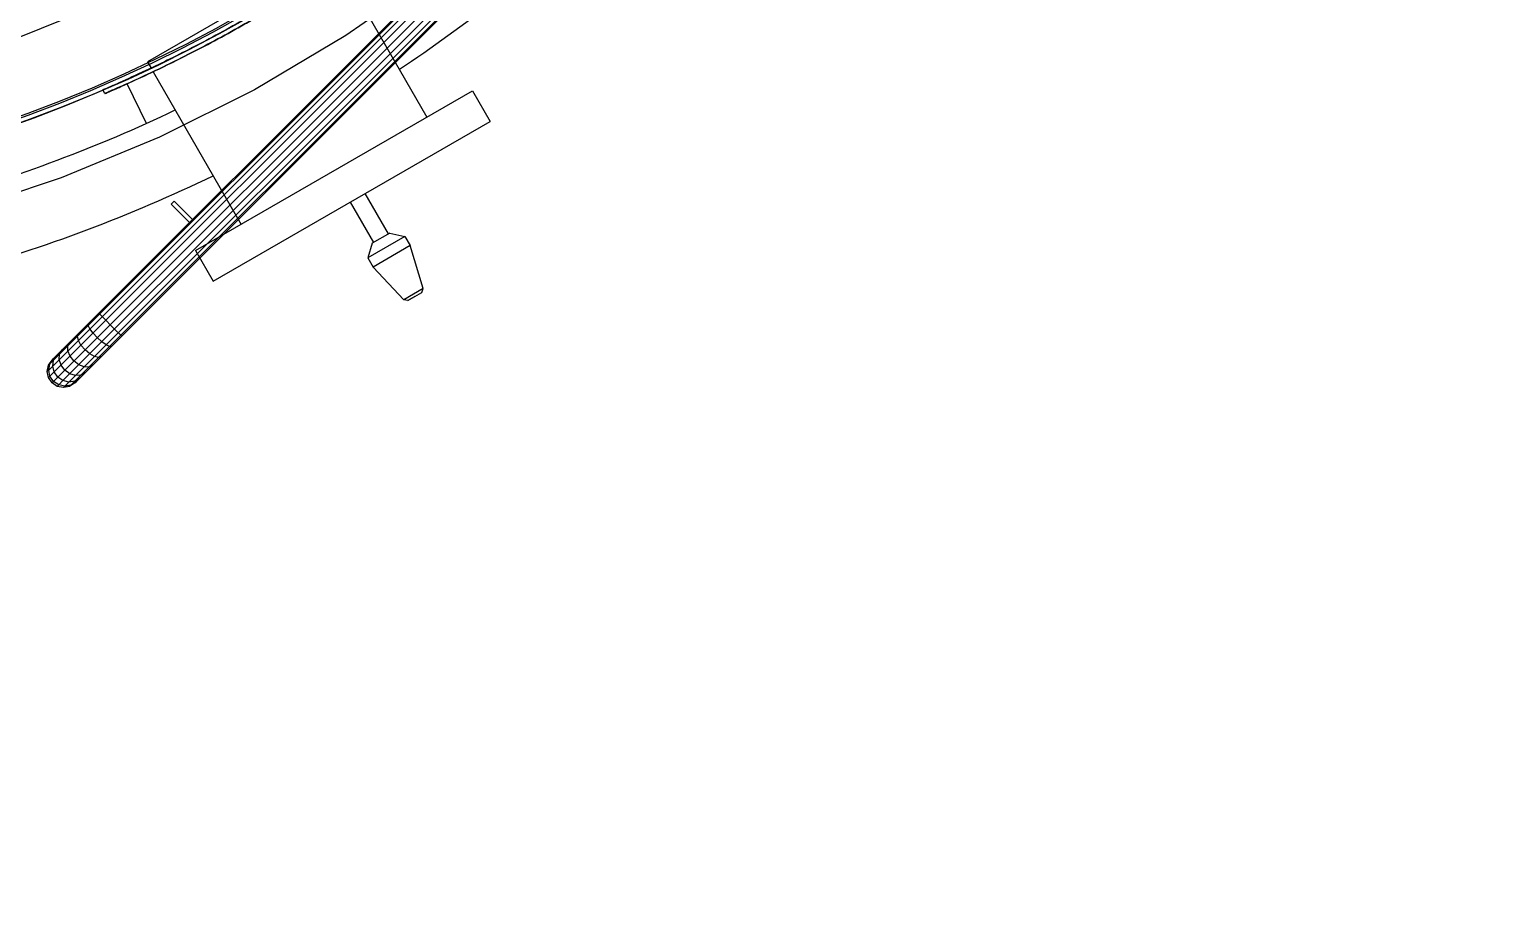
# Model space of a CAD drawing. Header units: metres. Extents: x 0 to 63075, y 0 to 44550.
# Drawn here: x 51499.6 to 51831.8, y 38538.7 to 38736.4 of the extents above; entities that cross this region are included whole.
import ezdxf

# ---------------------------------------------------------------- set-up
doc = ezdxf.new("R2010")
doc.units = ezdxf.units.M
doc.header["$LTSCALE"] = 75
for name, color, linetype in [('GSB', 7, 'Continuous'), ('ML6', 1, 'Continuous'), ('SDM', 7, 'Continuous'), ('SL1', 8, 'Continuous')]:
    doc.layers.add(name, color=color, linetype=linetype)
doc.styles.add('ROMANS', font='ROMANS.SHX')
doc.dimstyles.new('75___1-75', dxfattribs={"dimscale": 75, "dimtxt": 2.5, "dimasz": 2, "dimexe": 1.5, "dimexo": 1, "dimgap": 0.5, "dimtad": 1, "dimdec": 0, "dimzin": 12, "dimtxsty": 'ROMANS', "dimcen": 0, "dimclrd": 256, "dimclre": 256, "dimclrt": 3, "dimazin": 3, "dimtfac": 1, "dimtdec": 0, "dimtmove": 0, "dimatfit": 0, "dimfxl": 1, "dimlwd": -1, "dimlwe": -1, "dimarcsym": 0})

# ---------------------------------------------------------------- blocks, each defined once
blk = doc.blocks.new('A$C6bae614f')
at = {"layer": 'SL1'}
for p, q in [((357144.3, 32273.3), (358566.7, 33695.5)), ((358568, 33694.2), (357137.3, 32263.6)), ((357139.4, 32247.1), (358577.4, 33684.9)), ((358584, 33678.3), (357142.6, 32237)), ((357143.6, 32262.4), (358571.8, 33690.5)), ((358590.6, 33671.7), (357159.1, 32240.3)), ((358596.2, 33666.1), (357159.8, 32229.8)), ((358599.9, 33662.3), (357169.2, 32231.7)), ((357178.8, 32238.7), (358601.2, 33661)), ((357567.3, 32884), (357286.7, 32722)), ((357576.7, 32867.7), (357709, 32638.5)), ((357718.4, 32853.6), (357586.5, 32762)), ((357586.5, 32762), (357448.3, 32680)), ((357286.7, 32722), (357292.1, 32712.6)), ((357295.3, 32707.1), (357428.4, 32476.5)), ((357222.5, 32674.2), (357219.3, 32679.7)), ((357285.3, 32629.1), (357255.9, 32688.9)), ((357255.9, 32688.9), (357255.9, 32688.9)), ((357448.3, 32680), (357304.7, 32608.1)), ((357359.5, 32436.8), (357777.8, 32678.3)), ((357777.8, 32678.3), (357804.5, 32632)), ((357386.2, 32390.5), (357804.5, 32632)), ((357304.7, 32608.1), (357156.3, 32546.7)), ((357156.3, 32546.7), (357003.9, 32495.9)), ((357650.7, 32462), (357615.5, 32522.9)), ((357327.1, 32511.3), (357322.6, 32506.8)), ((357322.6, 32506.8), (357350.2, 32479.1)), ((357354.7, 32483.6), (357327.1, 32511.3)), ((357628.7, 32449.3), (357593.5, 32510.2)), ((357675.6, 32457.9), (357619.7, 32425.7)), ((357653.1, 32463.4), (357626.2, 32447.9)), ((357653.1, 32463.4), (357675.6, 32457.9)), ((357675.6, 32457.9), (357683.7, 32444.3)), ((357359.5, 32436.8), (357386.2, 32390.5)), ((357626.2, 32447.9), (357619.7, 32425.7)), ((357683.7, 32444.3), (357627.5, 32411.9)), ((357703.1, 32379.4), (357683.7, 32444.3)), ((357619.7, 32425.7), (357627.5, 32411.9)), ((357674, 32362.6), (357627.5, 32411.9)), ((357703.1, 32379.4), (357674, 32362.6)), ((357680.1, 32361.5), (357701, 32373.6)), ((357690.7, 32367.3), (357680.1, 32361.5)), ((357690.7, 32367.3), (357701, 32373.6)), ((357701, 32373.6), (357703.1, 32379.4)), ((357680.1, 32361.5), (357674, 32362.6)), ((357197.4, 32323.7), (357197.5, 32326.5)), ((357199.9, 32318.7), (357197.4, 32323.7)), ((357214.6, 32340.9), (357213.3, 32342.2)), ((357218.3, 32337.1), (357214.6, 32340.9)), ((357237.1, 32318.3), (357218.3, 32337.1)), ((357181, 32307.3), (357182.6, 32311.5)), ((357182.4, 32301.2), (357181, 32307.3)), ((357186.3, 32293.9), (357182.4, 32301.2)), ((357204.6, 32312.3), (357199.9, 32318.7)), ((357211, 32305.4), (357204.6, 32312.3)), ((357217.9, 32299), (357211, 32305.4)), ((357246.5, 32309), (357237.1, 32318.3)), ((357247.8, 32307.7), (357246.5, 32309)), ((357153.5, 32272.3), (357154.1, 32280.4)), ((357154.1, 32280.4), (357158, 32286.9)), ((357166.4, 32292.7), (357169.2, 32298.1)), ((357166.6, 32285.4), (357166.4, 32292.7)), ((357169.9, 32277.5), (357166.6, 32285.4)), ((357192.4, 32286.8), (357186.3, 32293.9)), ((357199.5, 32280.7), (357192.4, 32286.8)), ((357206.8, 32276.8), (357199.5, 32280.7)), ((357224.3, 32294.3), (357217.9, 32299)), ((357229.3, 32291.8), (357224.3, 32294.3)), ((357232, 32291.9), (357229.3, 32291.8)), ((357135.4, 32254.2), (357137.3, 32263.6)), ((357137.3, 32263.6), (357142.6, 32271.5)), ((357137.5, 32256.3), (357139.2, 32265.5)), ((357137.5, 32256.3), (357143.6, 32262.4)), ((357139.2, 32265.5), (357144.3, 32273.3)), ((357144.3, 32273.3), (357142.6, 32271.5)), ((357143.6, 32262.4), (357144.9, 32271.2)), ((357145.9, 32253.5), (357143.6, 32262.4)), ((357144.9, 32271.2), (357149.6, 32278.5)), ((357156.2, 32263.8), (357153.5, 32272.3)), ((357161.8, 32256.2), (357156.2, 32263.8)), ((357175.7, 32270.1), (357169.9, 32277.5)), ((357183.1, 32264.3), (357175.7, 32270.1)), ((357191, 32261), (357183.1, 32264.3)), ((357198.3, 32260.8), (357191, 32261)), ((357203.7, 32263.6), (357198.3, 32260.8)), ((357212.9, 32275.4), (357206.8, 32276.8)), ((357217.1, 32277), (357212.9, 32275.4)), ((357137.5, 32256.3), (357135.4, 32254.2)), ((357137.3, 32244.9), (357135.4, 32254.2)), ((357139.4, 32247.1), (357137.3, 32244.9)), ((357142.6, 32237), (357137.3, 32244.9)), ((357139.4, 32247.1), (357137.5, 32256.3)), ((357144.8, 32239.2), (357139.4, 32247.1)), ((357150.5, 32231.7), (357142.6, 32237)), ((357152.7, 32233.9), (357144.8, 32239.2)), ((357151.3, 32245.7), (357145.9, 32253.5)), ((357159.1, 32240.3), (357151.3, 32245.7)), ((357159.1, 32240.3), (357152.7, 32233.9)), ((357168, 32238), (357159.1, 32240.3)), ((357169.4, 32250.6), (357161.8, 32256.2)), ((357176.8, 32239.3), (357168, 32238)), ((357177.1, 32237), (357169.2, 32231.7)), ((357177.9, 32247.9), (357169.4, 32250.6)), ((357178.8, 32238.7), (357171.1, 32233.6)), ((357184.1, 32244), (357176.8, 32239.3)), ((357177.1, 32237), (357178.8, 32238.7)), ((357186, 32248.5), (357177.9, 32247.9)), ((357192.5, 32252.4), (357186, 32248.5)), ((357152.7, 32233.9), (357150.5, 32231.7)), ((357159.8, 32229.8), (357150.5, 32231.7)), ((357161.9, 32231.9), (357152.7, 32233.9)), ((357169.2, 32231.7), (357159.8, 32229.8)), ((357171.1, 32233.6), (357161.9, 32231.9))]:
    blk.add_line(p, q, dxfattribs=at)
for radius in [2150, 2140.5]:
    blk.add_circle((356370.1, 34654.8), radius, dxfattribs=at)
for centre, radius, start, end in [((356370.1, 34654.8), 2150, 181.1828, 357.3322), ((356370.1, 34654.8), 2143.5, 256.4192, 345.5738), ((356370.1, 34654.8), 2028.5, 287.5242, 342.754), ((356370.1, 34654.8), 2337.1, 303.7136, 312.4593), ((356482.5, 34393.7), 1865.7, 293.2616, 293.4812), ((356483.5, 34391.6), 1869.7, 293.2814, 293.499), ((356370.1, 34654.8), 2222.8, 285.5651, 295.5461), ((356370.1, 34654.8), 2337.1, 285.5835, 295.7642)]:
    blk.add_arc(centre, radius, start, end, dxfattribs=at)
for points, knots in [([(357638.9, 32919.1), (357639.1, 32919.3), (357633.9, 32915.5), (357623.9, 32908.3), (357618.8, 32904.6), (357612.5, 32900.2), (357605.2, 32895), (357598, 32889.9), (357589.7, 32884.2), (357580.8, 32878.1), (357567.5, 32869.1), (357551.4, 32858.3), (357533.6, 32846.9), (357521.7, 32839.2), (357509, 32831.2), (357495.9, 32823.1), (357482.8, 32815.1), (357469.2, 32807), (357455.8, 32799.1), (357449.1, 32795.2), (357442.5, 32791.3), (357435.9, 32787.6), (357409.5, 32772.5), (357381.1, 32757.1), (357354.6, 32743.5), (357341.3, 32736.6), (357328.5, 32730.2), (357316.7, 32724.4), (357304.8, 32718.6), (357293.9, 32713.4), (357284.1, 32708.8), (357269.5, 32701.9), (357256.2, 32695.9), (357245.8, 32691.2), (357238.8, 32688.1), (357233.1, 32685.6), (357228.8, 32683.8), (357224.5, 32681.9), (357221.7, 32680.7), (357220.3, 32680.1), (357219.6, 32679.8), (357219.3, 32679.7), (357219.3, 32679.7)], [728.409455, 728.409455, 728.409455, 728.409455, 819.473829, 819.473829, 819.473829, 864.999079, 864.999079, 864.999079, 910.524329, 910.524329, 910.524329, 978.799614, 978.799614, 978.799614, 1024.316471, 1024.316471, 1024.316471, 1069.833328, 1069.833328, 1069.833328, 1092.591756, 1092.591756, 1092.591756, 1183.664595, 1183.664595, 1183.664595, 1229.201015, 1229.201015, 1229.201015, 1274.737434, 1274.737434, 1274.737434, 1343.028392, 1343.028392, 1343.028392, 1388.555698, 1388.555698, 1388.555698, 1434.083003, 1434.083003, 1434.083003, 1456.846656, 1456.846656, 1456.846656, 1456.846656]), ([(357222.5, 32674.2), (357222.2, 32674.1), (357228.1, 32676.5), (357239.4, 32681.5), (357245.1, 32684), (357252.2, 32687.2), (357260.3, 32690.9), (357268.4, 32694.5), (357277.6, 32698.8), (357287.3, 32703.3), (357301.9, 32710.2), (357319.3, 32718.6), (357338.3, 32728.1), (357350.9, 32734.5), (357364.3, 32741.3), (357377.9, 32748.5), (357391.5, 32755.7), (357405.3, 32763.2), (357418.9, 32770.8), (357425.7, 32774.6), (357432.4, 32778.4), (357439, 32782.1), (357465.5, 32797.2), (357493.1, 32813.8), (357518.3, 32829.7), (357530.9, 32837.6), (357542.9, 32845.3), (357554, 32852.6), (357565, 32859.8), (357575, 32866.6), (357584, 32872.7), (357597.3, 32881.8), (357609.2, 32890.1), (357618.6, 32896.7), (357624.8, 32901.2), (357629.9, 32904.8), (357633.6, 32907.5), (357637.4, 32910.3), (357639.9, 32912.1), (357641.1, 32912.9), (357641.7, 32913.4), (357642, 32913.6), (357642, 32913.6)], [0, 0, 0, 0, 91.054111, 91.054111, 91.054111, 136.581167, 136.581167, 136.581167, 182.108222, 182.108222, 182.108222, 250.412399, 250.412399, 250.412399, 295.948517, 295.948517, 295.948517, 341.484635, 341.484635, 341.484635, 364.252694, 364.252694, 364.252694, 455.286034, 455.286034, 455.286034, 500.802704, 500.802704, 500.802704, 546.319374, 546.319374, 546.319374, 614.606893, 614.606893, 614.606893, 660.131906, 660.131906, 660.131906, 705.656919, 705.656919, 705.656919, 728.405555, 728.405555, 728.405555, 728.405555]), ([(357642, 32913.6), (357642.2, 32913.8), (357637.1, 32910), (357627, 32902.8), (357622, 32899.2), (357615.7, 32894.7), (357608.4, 32889.6), (357601.1, 32884.4), (357592.8, 32878.7), (357583.9, 32872.7), (357570.7, 32863.6), (357554.6, 32852.9), (357536.7, 32841.4), (357524.8, 32833.7), (357512.1, 32825.7), (357499, 32817.7), (357485.9, 32809.6), (357472.4, 32801.5), (357459, 32793.7), (357452.3, 32789.8), (357445.6, 32785.9), (357439, 32782.1), (357412.6, 32767), (357384.2, 32751.7), (357357.7, 32738), (357344.5, 32731.2), (357331.7, 32724.8), (357319.8, 32719), (357308, 32713.1), (357297, 32707.9), (357287.3, 32703.3), (357272.6, 32696.4), (357259.4, 32690.4), (357248.9, 32685.8), (357242, 32682.7), (357236.2, 32680.1), (357232, 32678.3), (357227.7, 32676.4), (357224.9, 32675.2), (357223.5, 32674.6), (357222.8, 32674.3), (357222.5, 32674.2), (357222.5, 32674.2)], [-728.433297, -728.433297, -728.433297, -728.433297, -637.3694, -637.3694, -637.3694, -591.844387, -591.844387, -591.844387, -546.319374, -546.319374, -546.319374, -478.044369, -478.044369, -478.044369, -432.527699, -432.527699, -432.527699, -387.011029, -387.011029, -387.011029, -364.252694, -364.252694, -364.252694, -273.180458, -273.180458, -273.180458, -227.64434, -227.64434, -227.64434, -182.108222, -182.108222, -182.108222, -113.817639, -113.817639, -113.817639, -68.290583, -68.290583, -68.290583, -22.763528, -22.763528, -22.763528, 0, 0, 0, 0]), ([(357225.8, 32682.5), (357228.5, 32683.6), (357232, 32685.2), (357236.3, 32687), (357241.9, 32689.5), (357249, 32692.7), (357257.1, 32696.3), (357265.2, 32700), (357274.4, 32704.2), (357284.1, 32708.8), (357286.7, 32710), (357289.4, 32711.3), (357292.1, 32712.6)], [56.975482, 56.975482, 56.975482, 56.975482, 91.061488, 91.061488, 91.061488, 136.592233, 136.592233, 136.592233, 182.122977, 182.122977, 182.122977, 194.181794, 194.181794, 194.181794, 194.181794])]:
    blk.add_open_spline(points, degree=3, knots=knots, dxfattribs=at)
blk.add_open_spline([(357222.5, 32674.2), (357222.3, 32674.1), (357224.5, 32675), (357229, 32677)], degree=3, dxfattribs=at)
blk = doc.blocks.new('zw$15D4')
at = {"layer": 'ML6', "xscale": 0.2502808837766805, "yscale": 0.2502808837766805, "zscale": 0.2502808837766805}
blk.add_blockref('A$C6bae614f', (-85544.74, -3177.34), dxfattribs=at)

msp = doc.modelspace()

# ---------------------------------------------------------------- block references
at = {"layer": 'GSB', "xscale": 0.6000000000000068, "yscale": 0.6000000000000068, "zscale": 0.6000000000000068}
msp.add_blockref('zw$15D4', (49200, 35721.63), dxfattribs=at)

# ---------------------------------------------------------------- leaders
at = {"layer": 'SDM'}
msp.add_leader([(51608.33, 37812.06), (59453.13, 42438.72), (62243.43, 42438.72)], dimstyle='75___1-75', override={"dimtad": 0}, dxfattribs=at)

doc.saveas('drawing.dxf')
